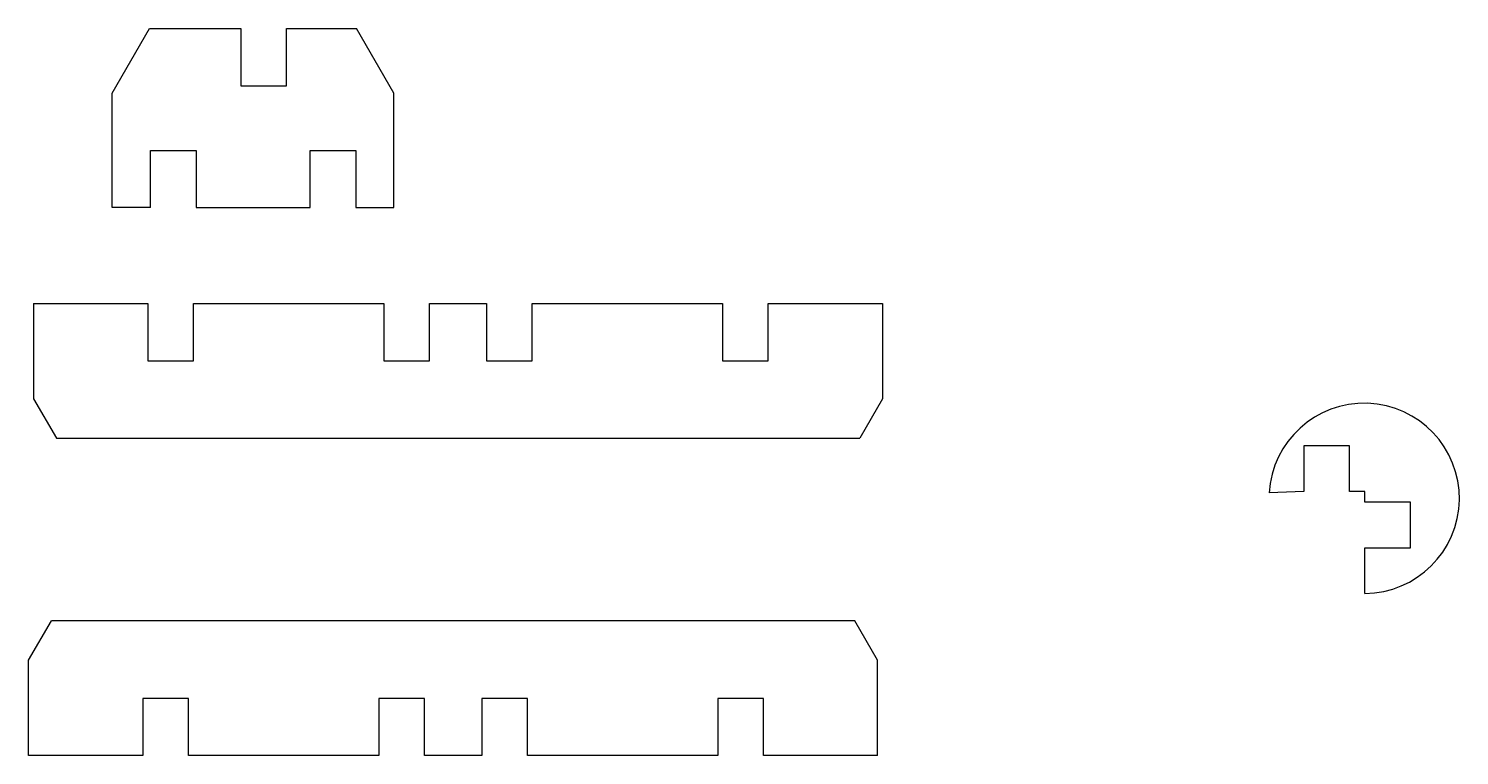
# Model space of a CAD drawing. Header units: inches. Extents: x 2.4 to 40, y 0.6 to 19.7.
import ezdxf

# ---------------------------------------------------------------- set-up
doc = ezdxf.new("R2010")
doc.units = ezdxf.units.IN
doc.header["$MEASUREMENT"] = 0

msp = doc.modelspace()

# ---------------------------------------------------------------- linework, layer by layer
for points in [[(4.575, 17.991), (5.557, 19.691)], [(5.557, 19.691), (7.949, 19.691), (7.949, 18.191), (9.149, 18.191), (9.149, 19.691), (10.993, 19.691)], [(5.575, 14.991), (5.575, 16.491), (6.775, 16.491), (6.775, 14.991), (9.775, 14.991), (9.775, 16.491), (10.975, 16.491), (10.975, 14.991), (11.975, 14.991), (11.975, 17.991), (10.993, 19.691)], [(5.575, 14.991), (4.575, 14.991), (4.575, 17.991)], [(2.507, 12.464), (5.507, 12.464), (5.507, 10.964), (6.707, 10.964), (6.707, 12.464), (11.707, 12.464), (11.707, 10.964), (12.907, 10.964), (12.907, 12.464), (14.407, 12.464), (14.407, 10.964), (15.607, 10.964), (15.607, 12.464), (20.607, 12.464), (20.607, 10.964), (21.807, 10.964), (21.807, 12.464), (24.807, 12.464), (24.807, 9.964), (24.207, 8.925)], [(2.507, 12.464), (2.507, 9.964), (3.107, 8.925), (24.207, 8.925)], [(37.475, 4.846), (37.475, 6.046), (38.675, 6.046), (38.675, 7.246), (37.475, 7.246), (37.475, 7.526), (37.075, 7.526), (37.075, 8.726), (35.875, 8.726), (35.875, 7.526), (34.963, 7.488)], [(24.678, 0.59), (21.678, 0.59), (21.678, 2.09), (20.478, 2.09), (20.478, 0.59), (15.478, 0.59), (15.478, 2.09), (14.278, 2.09), (14.278, 0.59), (12.778, 0.59), (12.778, 2.09), (11.578, 2.09), (11.578, 0.59), (6.578, 0.59), (6.578, 2.09), (5.378, 2.09), (5.378, 0.59), (2.378, 0.59), (2.378, 3.09), (2.978, 4.13)], [(24.678, 0.59), (24.678, 3.09), (24.078, 4.13), (2.978, 4.13)]]:
    msp.add_lwpolyline(points)
msp.add_arc((37.459, 7.346), 2.5, 270.3597, 176.7487)

doc.saveas('drawing.dxf')
